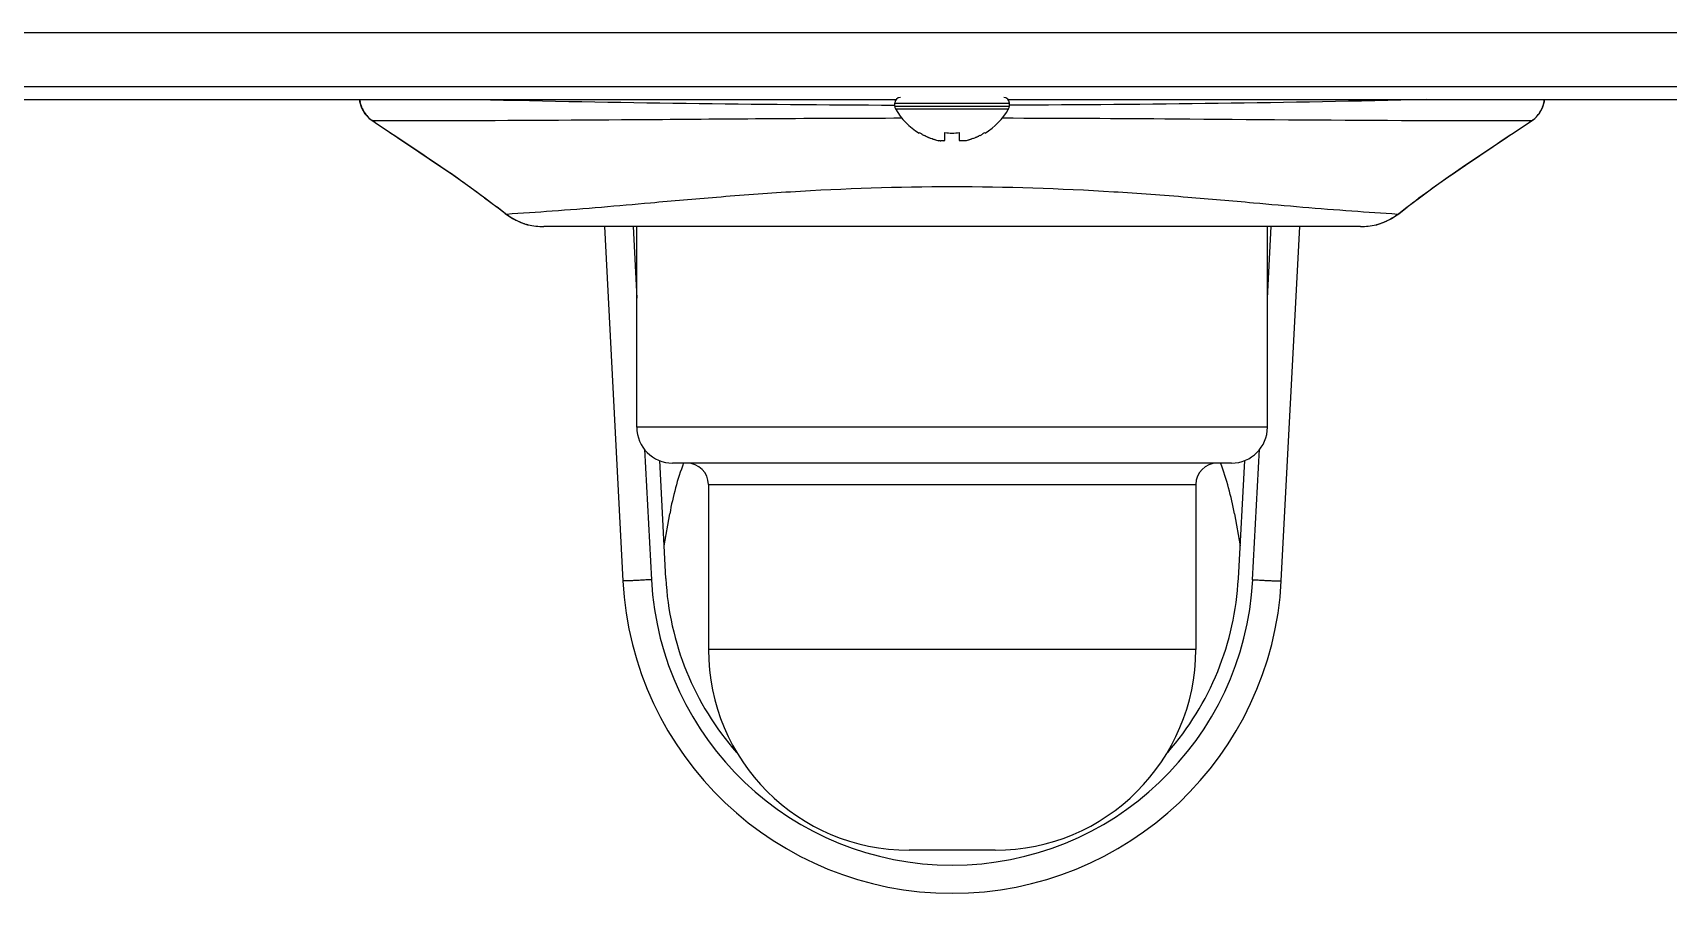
# Model space of a CAD drawing. Header units: millimetres. Extents: x -1319 to 3519, y -1539 to 2345.
# Drawn here: x 554.5 to 668.6, y -218.1 to -158.1 of the extents above; entities that cross this region are included whole.
import ezdxf

# ---------------------------------------------------------------- set-up
doc = ezdxf.new("R2010")
doc.units = ezdxf.units.MM
doc.header["$LTSCALE"] = 65.395
doc.layers.get('0').update_dxf_attribs({"linetype": 'CONTINUOUS'})

msp = doc.modelspace()

# ---------------------------------------------------------------- linework, layer by layer
at = {"linetype": 'Continuous'}
for p, q in [((854.44, -158.11), (382.88, -158.11)), ((854.44, -161.89), (382.88, -161.89)), ((267.55, -162.76), (614.77, -162.76)), ((577.3, -162.76), (577.32, -162.92)), ((577.32, -162.92), (577.46, -163.36)), ((614.66, -163.03), (622.66, -163.03)), ((614.66, -163.23), (614.66, -163.03)), ((622.55, -162.76), (969.77, -162.76)), ((622.66, -163.23), (622.66, -163.03)), ((577.46, -163.36), (577.69, -163.76)), ((577.99, -164.09), (578.19, -164.24)), ((578.19, -164.23), (578.19, -164.24)), ((578.19, -164.24), (578.4, -164.38)), ((614.66, -163.23), (622.66, -163.23)), ((614.71, -163.43), (622.61, -163.43)), ((657.42, -165.38), (659.02, -164.31)), ((658.92, -164.38), (659.13, -164.24)), ((659.13, -164.24), (659.32, -164.1)), ((659.13, -164.24), (659.31, -164.1)), ((659.13, -164.23), (659.13, -164.24)), ((578.41, -164.37), (578.4, -164.38)), ((616.36, -165.11), (616.36, -165.08)), ((618.16, -165.63), (618.16, -165.08)), ((619.16, -165.08), (619.16, -165.63)), ((620.96, -165.08), (620.96, -165.11)), ((654.49, -167.34), (657.42, -165.38)), ((658.91, -164.37), (658.92, -164.38)), ((582.83, -167.33), (582.83, -167.34)), ((582.83, -167.34), (583.88, -168.05)), ((653.44, -168.06), (654.49, -167.34)), ((654.49, -167.33), (654.49, -167.34)), ((583.87, -168.05), (585.02, -168.86)), ((585.01, -168.86), (586.05, -169.62)), ((651.27, -169.63), (652.3, -168.86)), ((652.3, -168.87), (653.44, -168.05)), ((586.04, -169.62), (586.93, -170.29)), ((650.39, -170.29), (651.27, -169.62)), ((587.48, -170.72), (586.92, -170.28)), ((587.48, -170.72), (587.99, -171.06)), ((587.5, -170.72), (587.57, -170.78)), ((648.78, -171.33), (649.33, -171.06)), ((649.32, -171.07), (649.84, -170.72)), ((649.75, -170.78), (649.84, -170.72)), ((649.75, -170.78), (649.83, -170.72)), ((649.84, -170.72), (650.39, -170.29)), ((649.84, -170.72), (650.4, -170.29)), ((588.53, -171.33), (588.9, -171.46)), ((588.9, -171.46), (589.03, -171.5)), ((588.98, -171.48), (589.03, -171.5)), ((589.08, -171.51), (589.03, -171.5)), ((589.03, -171.5), (589.08, -171.51)), ((589.03, -171.5), (589.03, -171.5)), ((589.03, -171.5), (589.08, -171.51)), ((647.15, -171.63), (590.17, -171.63)), ((594.4, -171.63), (595.69, -196.33)), ((596.4, -171.63), (596.66, -176.63)), ((596.66, -185.63), (596.66, -171.63)), ((640.66, -185.63), (640.66, -171.63)), ((640.66, -176.63), (640.92, -171.63)), ((641.63, -196.33), (642.92, -171.63)), ((648.24, -171.51), (648.3, -171.49)), ((648.24, -171.51), (648.29, -171.5)), ((648.24, -171.51), (648.29, -171.5)), ((648.29, -171.5), (648.42, -171.46)), ((648.29, -171.5), (648.29, -171.5)), ((648.3, -171.49), (648.3, -171.49)), ((648.42, -171.46), (648.78, -171.33)), ((648.79, -171.33), (648.79, -171.33)), ((640.66, -185.63), (596.66, -185.63)), ((597.21, -187.16), (597.69, -196.26)), ((598.69, -196.18), (598.26, -187.94)), ((638.16, -188.13), (599.16, -188.13)), ((639.06, -187.94), (638.63, -196.18)), ((639.63, -196.26), (640.11, -187.16)), ((601.66, -189.63), (635.66, -189.63)), ((601.66, -189.63), (601.66, -201.13)), ((635.66, -189.63), (635.66, -201.13)), ((598.57, -193.9), (598.96, -191.66)), ((638.36, -191.66), (638.75, -193.9)), ((635.66, -201.13), (601.66, -201.13)), ((621.66, -215.13), (615.66, -215.13))]:
    msp.add_line(p, q, dxfattribs=at)
for points in [[(577.3, -162.76), (577.31, -162.9), (577.45, -163.34), (577.68, -163.75), (577.99, -164.09)], [(659.31, -164.1), (659.63, -163.76), (659.86, -163.36), (660, -162.92), (660.02, -162.76)], [(577.69, -163.76), (578.01, -164.1), (578.19, -164.24)], [(578.4, -164.38), (581.46, -166.42), (582.83, -167.34)], [(587.57, -170.78), (587.99, -171.06), (588.54, -171.33)]]:
    msp.add_lwpolyline(points, dxfattribs=at)
for centre, radius, start, end in [((579.39, -162.54), 2.07, 186.111, 190.243), ((620.75, 1373.95), 1537.12, 268.68761, 269.77279), ((615.06, -163.03), 0.4, 90, 180), ((622.26, -163.03), 0.4, 0, 90), ((616.57, 1374.12), 1537.28, 270.22712, 271.31259), ((657.93, -162.54), 2.07, 349.7556, 353.8866), ((550.5, -206.1), 50.21, 56.3689, 56.5156), ((549.01, -208.33), 52.88, 56.2307, 56.3686), ((615.06, -163.23), 0.4, 180, 210.3012), ((618.86, -161.01), 4.8, 210.3012, 238.6273), ((618.86, -161.01), 4.8, 210.3012, 238.6273), ((618.46, -161.01), 4.8, 301.3727, 329.6988), ((618.46, -161.01), 4.8, 301.3727, 329.6988), ((622.26, -163.23), 0.4, 329.6988, 360), ((688.47, -208.57), 53.17, 123.6317, 123.7689), ((686.68, -205.89), 49.95, 123.485, 123.6325), ((618.85, -161.02), 4.75, 238.4659, 241.0313), ((618.84, -161.03), 4.75, 241.0316, 241.9926), ((618.84, -161.03), 4.75, 241.9926, 243.3187), ((618.84, -161.03), 4.74, 243.3188, 244.4598), ((618.84, -161.04), 4.74, 244.4598, 245.4278), ((618.84, -161.04), 4.73, 245.4278, 246.6825), ((618.84, -161.05), 4.73, 246.6826, 247.4526), ((618.83, -161.05), 4.72, 247.4524, 248.9975), ((618.66, -161.31), 3.8, 262.4351, 277.5649), ((618.49, -161.05), 4.72, 291.0025, 292.5476), ((618.48, -161.05), 4.73, 292.5474, 293.3174), ((618.48, -161.04), 4.73, 293.3175, 294.5722), ((618.48, -161.04), 4.74, 294.5722, 295.5402), ((618.48, -161.03), 4.74, 295.5402, 296.6812), ((618.48, -161.03), 4.75, 296.6813, 298.0074), ((618.48, -161.03), 4.75, 298.0074, 298.9684), ((618.47, -161.02), 4.75, 298.9687, 301.5341), ((618.83, -161.06), 4.72, 248.9977, 249.4819), ((618.83, -161.07), 4.7, 249.4813, 251.5344), ((618.82, -161.09), 4.68, 251.535, 252.6227), ((618.82, -161.1), 4.67, 252.6228, 253.6051), ((618.81, -161.13), 4.64, 253.6036, 255.6824), ((617.91, -163.64), 2.01, 262.7259, 264.7415), ((617.91, -163.66), 1.98, 264.7442, 265.3991), ((617.91, -163.67), 1.97, 265.3984, 266.7833), ((617.91, -163.68), 1.96, 266.7841, 267.6235), ((617.91, -163.69), 1.96, 267.6234, 268.8455), ((617.91, -163.69), 1.95, 268.8459, 270.9258), ((617.91, -163.69), 1.95, 270.9261, 271.9964), ((617.91, -163.68), 1.96, 271.9964, 273.0228), ((617.91, -163.67), 1.97, 273.0233, 274.286), ((617.91, -163.66), 1.98, 274.2856, 275.1372), ((617.91, -163.64), 2.01, 275.1401, 277.2744), ((619.41, -163.64), 2.01, 262.7256, 264.8598), ((619.41, -163.66), 1.98, 264.8627, 265.7144), ((619.41, -163.67), 1.97, 265.714, 266.9766), ((619.41, -163.68), 1.96, 266.9771, 268.0037), ((619.41, -163.69), 1.95, 268.0037, 269.0738), ((619.41, -163.69), 1.95, 269.0741, 270.1995), ((619.41, -163.69), 1.95, 270.1995, 271.1541), ((619.41, -163.69), 1.95, 271.1545, 272.3767), ((619.41, -163.68), 1.96, 272.3765, 273.2159), ((619.41, -163.67), 1.97, 273.2167, 274.6016), ((619.41, -163.66), 1.98, 274.6009, 275.2558), ((619.41, -163.64), 2.01, 275.2585, 277.2741), ((618.51, -161.13), 4.64, 284.3176, 286.3964), ((618.5, -161.1), 4.67, 286.3949, 287.3772), ((618.5, -161.09), 4.68, 287.3773, 288.465), ((618.49, -161.07), 4.7, 288.4656, 290.5187), ((618.49, -161.06), 4.72, 290.5181, 291.0023), ((590.29, -167.15), 4.54, 233.2123, 233.4238), ((590.29, -167.15), 4.53, 233.421, 240.7095), ((590.19, -167.31), 4.34, 240.7454, 245.3211), ((647.13, -167.32), 4.33, 294.7139, 299.2138), ((647.05, -167.17), 4.5, 299.2252, 306.5257), ((647.03, -167.15), 4.54, 306.5023, 306.7876), ((590.13, -167.45), 4.19, 245.3149, 251.0886), ((590.11, -167.49), 4.15, 251.1173, 252.0652), ((590.12, -167.48), 4.16, 252.0635, 252.3807), ((590.06, -167.66), 3.97, 252.3718, 254.8005), ((590.35, -166.61), 5.06, 254.7692, 254.8989), ((590.17, -166.63), 5, 257.3937, 269.9933), ((647.15, -166.63), 5, 270.0067, 282.6063), ((647.26, -167.65), 3.98, 285.2026, 287.6226), ((647.2, -167.48), 4.16, 287.6181, 287.9321), ((647.21, -167.49), 4.15, 287.9305, 288.8759), ((647.2, -167.48), 4.16, 288.8834, 294.7476), ((599.16, -185.63), 2.5, 180, 270), ((638.16, -185.63), 2.5, 270, 360), ((618.66, -195.13), 20, 159.4741, 170), ((600.16, -189.63), 1.5, 0, 90), ((637.16, -189.63), 1.5, 90, 180), ((618.66, -195.13), 20, 10, 20.5259), ((618.66, -195.17), 21, 183, 357), ((618.66, -195.13), 20, 183, 221.2289), ((618.66, -195.13), 20, 318.7711, 357), ((618.66, -195.13), 23, 183, 357), ((615.66, -201.13), 14, 180, 270), ((621.66, -201.13), 14, 270, 360)]:
    msp.add_arc(centre, radius, start, end, dxfattribs=at)
for points, knots in [([(577.35, -162.91), (577.4, -163.17), (577.6, -163.68), (577.98, -164.08), (578.19, -164.23)], [0, 0, 0, 0, 0.50103, 1, 1, 1, 1]), ([(659.13, -164.23), (659.34, -164.08), (659.72, -163.68), (659.92, -163.17), (659.97, -162.91)], [0, 0, 0, 0, 0.498968, 1, 1, 1, 1]), ([(578.19, -164.23), (579.88, -164.23), (586.27, -164.24), (595.55, -164.18), (606.18, -164.09), (612.12, -164.06), (615.16, -164.06)], [0, 0, 0, 0, 0.136985, 0.518567, 0.752893, 1, 1, 1, 1]), ([(622.16, -164.06), (626.19, -164.06), (635.48, -164.12), (647.8, -164.23), (656.09, -164.24), (659.13, -164.23)], [0, 0, 0, 0, 0.327155, 0.753835, 1, 1, 1, 1]), ([(582.83, -167.33), (583.28, -167.63), (584.86, -168.71), (586.4, -169.87), (587.5, -170.72)], [0, 0, 0, 0, 0.278114, 1, 1, 1, 1]), ([(649.83, -170.72), (650.14, -170.47), (651.66, -169.3), (653.23, -168.17), (654.49, -167.33)], [0, 0, 0, 0, 0.209387, 1, 1, 1, 1]), ([(649.75, -170.78), (648.68, -170.71), (645.33, -170.49), (640.45, -170.06), (634.91, -169.57), (627.91, -169.05), (618.66, -168.74), (609.41, -169.05), (602.41, -169.57), (596.87, -170.06), (591.99, -170.49), (588.64, -170.71), (587.57, -170.78)], [0, 0, 0, 0, 0.051252, 0.161872, 0.235839, 0.31899, 0.499999, 0.681009, 0.764159, 0.838127, 0.948747, 1, 1, 1, 1]), ([(597.69, -196.26), (597.56, -196.27), (597.3, -196.28), (596.93, -196.3), (596.59, -196.32), (596.3, -196.33), (596.08, -196.34), (595.93, -196.34), (595.85, -196.34), (595.79, -196.34), (595.73, -196.34), (595.71, -196.34), (595.69, -196.34), (595.69, -196.33)], [0, 0, 0, 0, 0.194859, 0.382573, 0.555333, 0.706737, 0.831065, 0.881483, 0.923444, 0.956525, 0.980387, 0.994878, 1, 1, 1, 1]), ([(639.63, -196.26), (639.76, -196.27), (640.02, -196.28), (640.39, -196.3), (640.73, -196.32), (641.02, -196.33), (641.24, -196.34), (641.39, -196.34), (641.47, -196.34), (641.53, -196.34), (641.59, -196.34), (641.61, -196.34), (641.63, -196.34), (641.63, -196.33)], [0, 0, 0, 0, 0.194859, 0.382573, 0.555333, 0.706737, 0.831065, 0.881483, 0.923444, 0.956525, 0.980387, 0.994878, 1, 1, 1, 1])]:
    msp.add_open_spline(points, degree=3, knots=knots, dxfattribs=at)
for points in [[(578.41, -164.37), (579.88, -165.35), (581.36, -166.34), (582.83, -167.33)], [(654.49, -167.33), (655.96, -166.34), (657.44, -165.35), (658.91, -164.37)]]:
    msp.add_open_spline(points, degree=3, dxfattribs=at)

doc.saveas('drawing.dxf')
